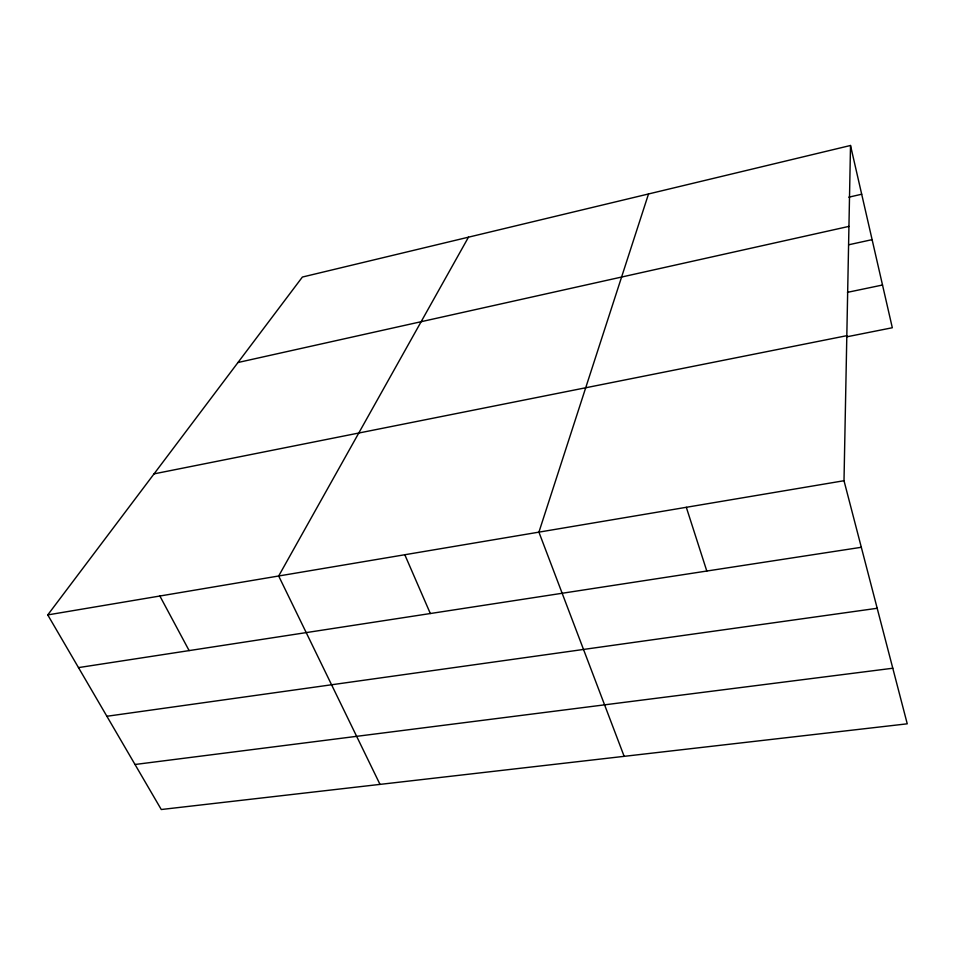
<?xml version="1.0" encoding="UTF-8"?>
<svg xmlns="http://www.w3.org/2000/svg" width="955" height="955" viewBox="0 0 955 955"><rect width="100%" height="100%" fill="white"/><g stroke="black" fill="none" stroke-linecap="round" stroke-linejoin="round"><path stroke-width="1.43" d="M844.005 480.723L850.511 145.482L302.389 277.046L47.75 614.913L161.276 809.518L907.25 723.818L844.005 480.723L47.75 614.913M648.517 193.972L538.918 532.138L624.152 756.336M468.487 237.174L278.681 575.996L380.006 784.389M848.78 197.184L861.685 194.235M237.986 362.506L848.935 226.395M848.792 244.755L872.106 239.645M847.479 292.337L882.516 285.02M154.042 473.871L846.822 335.683M846.954 336.781L892.316 327.744L850.511 145.482M78.489 667.605L861.326 547.287M106.876 716.274L877.191 608.275M135.001 764.489L892.794 668.237M159.867 596.015L189.126 650.594M404.801 554.736L430.335 613.528M686.311 507.296L706.807 571.042"/></g></svg>
